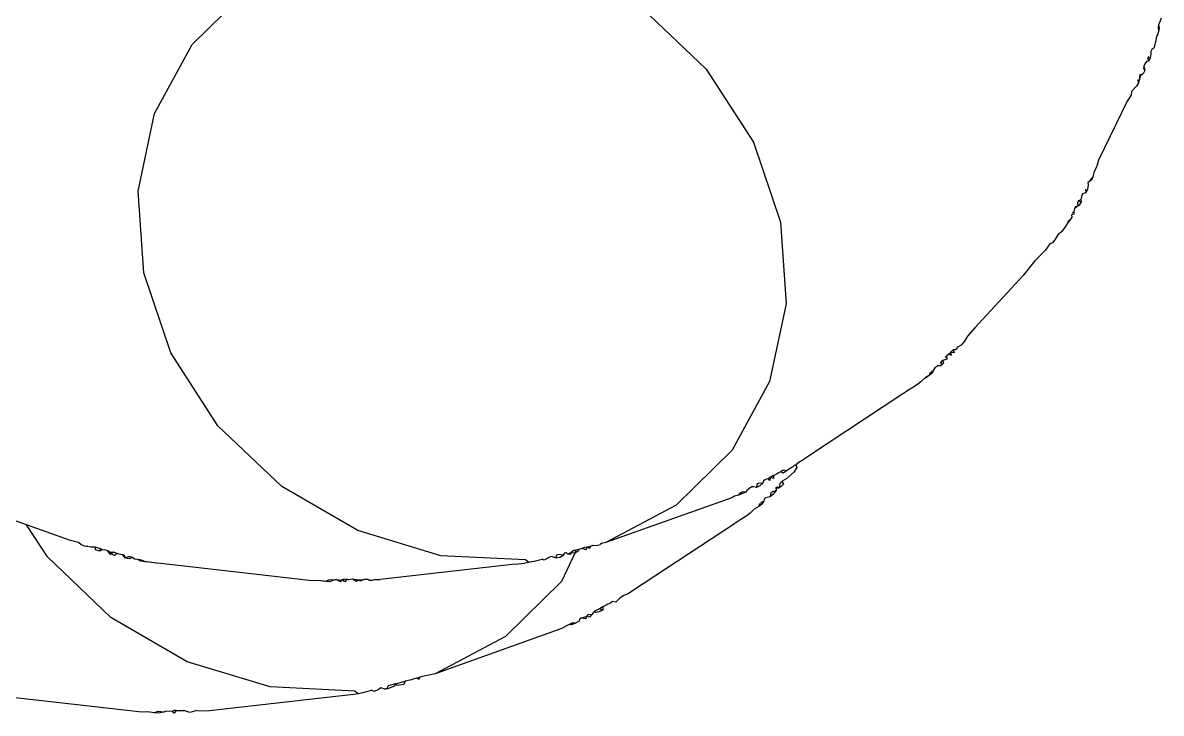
# Model space of a CAD drawing. Header units: inches. Extents: x 9636 to 21597, y -10243 to 557.
# Drawn here: x 14773.711 to 14774.762, y -8281.212 to -8280.575 of the extents above; entities that cross this region are included whole.
import ezdxf

# ---------------------------------------------------------------- set-up
doc = ezdxf.new("R2010")
doc.units = ezdxf.units.IN
doc.header["$MEASUREMENT"] = 0
doc.layers.add('Edges', color=7, linetype='Continuous')

# ---------------------------------------------------------------- blocks, each defined once
blk = doc.blocks.new('FF')
at = {"layer": 'Edges', "color": 252, "true_color": 0x939598}
for p, q in [((14773.8673, -8280.5949), (14773.9189, -8280.5442)), ((14774.2832, -8280.5617), (14774.3421, -8280.6177)), ((14774.7605, -8280.5753), (14774.7596, -8280.5766)), ((14774.7623, -8280.5705), (14774.7605, -8280.5753)), ((14774.7589, -8280.586), (14774.7576, -8280.5888)), ((14774.7589, -8280.586), (14774.7578, -8280.5872)), ((14774.7597, -8280.5828), (14774.7589, -8280.586)), ((14774.7596, -8280.5766), (14774.7593, -8280.5788)), ((14774.7593, -8280.5788), (14774.7597, -8280.5828)), ((14774.7596, -8280.5766), (14774.7605, -8280.5796)), ((14774.7605, -8280.5796), (14774.7597, -8280.5828)), ((14773.8326, -8280.6584), (14773.8673, -8280.5949)), ((14774.7563, -8280.595), (14774.7553, -8280.5982)), ((14774.7566, -8280.5933), (14774.7563, -8280.595)), ((14774.7573, -8280.5918), (14774.7566, -8280.5933)), ((14774.7576, -8280.5888), (14774.7573, -8280.5918)), ((14774.7505, -8280.6059), (14774.7497, -8280.6076)), ((14774.7521, -8280.607), (14774.7497, -8280.6076)), ((14774.7521, -8280.607), (14774.7508, -8280.6101)), ((14774.7528, -8280.6033), (14774.7521, -8280.607)), ((14774.7536, -8280.5995), (14774.7528, -8280.6012)), ((14774.7528, -8280.6012), (14774.7528, -8280.6033)), ((14774.7553, -8280.5982), (14774.7536, -8280.5995)), ((14774.3421, -8280.6177), (14774.3856, -8280.6849)), ((14774.7462, -8280.6148), (14774.7458, -8280.6168)), ((14774.7458, -8280.6168), (14774.747, -8280.6187)), ((14774.7472, -8280.6127), (14774.7462, -8280.6148)), ((14774.7462, -8280.6148), (14774.747, -8280.6187)), ((14774.7488, -8280.6105), (14774.7472, -8280.6127)), ((14774.7508, -8280.6101), (14774.7488, -8280.6105)), ((14774.7497, -8280.6076), (14774.7508, -8280.6101)), ((14774.7403, -8280.6272), (14774.7412, -8280.6303)), ((14774.742, -8280.6279), (14774.7412, -8280.6303)), ((14774.7426, -8280.6223), (14774.742, -8280.6279)), ((14774.743, -8280.6236), (14774.742, -8280.6279)), ((14774.7456, -8280.6218), (14774.743, -8280.6236)), ((14774.747, -8280.6187), (14774.7456, -8280.6218)), ((14774.7349, -8280.6382), (14774.7346, -8280.6415)), ((14774.7395, -8280.6332), (14774.7349, -8280.6382)), ((14774.7412, -8280.6303), (14774.7395, -8280.6332)), ((14774.7308, -8280.6473), (14774.7044, -8280.7017)), ((14774.7327, -8280.6444), (14774.7308, -8280.6473)), ((14774.7346, -8280.6415), (14774.7327, -8280.6444)), ((14773.8174, -8280.7303), (14773.8326, -8280.6584)), ((14774.3856, -8280.6849), (14774.4107, -8280.7588)), ((14774.7044, -8280.7017), (14774.7034, -8280.7049)), ((14774.7002, -8280.712), (14774.6992, -8280.7169)), ((14774.7024, -8280.7081), (14774.7002, -8280.712)), ((14774.7034, -8280.7049), (14774.7024, -8280.7081)), ((14774.6979, -8280.7201), (14774.6944, -8280.7222)), ((14774.6944, -8280.7222), (14774.6947, -8280.7243)), ((14774.6992, -8280.7169), (14774.6962, -8280.7203)), ((14774.6992, -8280.7169), (14774.6979, -8280.7201)), ((14773.8225, -8280.8058), (14773.8174, -8280.7303)), ((14774.6897, -8280.7327), (14774.6885, -8280.7351)), ((14774.6926, -8280.7318), (14774.6897, -8280.7327)), ((14774.6923, -8280.7283), (14774.6926, -8280.7318)), ((14774.6941, -8280.7287), (14774.6926, -8280.7318)), ((14774.6947, -8280.7243), (14774.6941, -8280.7287)), ((14774.6858, -8280.7392), (14774.685, -8280.7407)), ((14774.685, -8280.7407), (14774.6851, -8280.7442)), ((14774.6866, -8280.7432), (14774.6851, -8280.7442)), ((14774.688, -8280.7383), (14774.6858, -8280.7392)), ((14774.6858, -8280.7392), (14774.6883, -8280.7402)), ((14774.6883, -8280.7402), (14774.6866, -8280.7432)), ((14774.6885, -8280.7351), (14774.688, -8280.7383)), ((14774.688, -8280.7383), (14774.6883, -8280.7402)), ((14774.6798, -8280.7543), (14774.6779, -8280.7571)), ((14774.6817, -8280.7514), (14774.6793, -8280.7522)), ((14774.6793, -8280.7522), (14774.6798, -8280.7543)), ((14774.6817, -8280.7492), (14774.6801, -8280.7506)), ((14774.6822, -8280.7464), (14774.6817, -8280.7492)), ((14774.6817, -8280.7492), (14774.6817, -8280.7514)), ((14774.6851, -8280.7442), (14774.6822, -8280.7464)), ((14774.6851, -8280.7442), (14774.6829, -8280.7449)), ((14774.4107, -8280.7588), (14774.4159, -8280.8342)), ((14774.6723, -8280.765), (14774.6702, -8280.7678)), ((14774.6743, -8280.7622), (14774.6723, -8280.765)), ((14774.6756, -8280.7598), (14774.6743, -8280.7622)), ((14774.6779, -8280.7571), (14774.6756, -8280.7598)), ((14774.6764, -8280.7582), (14774.6756, -8280.7598)), ((14774.6779, -8280.7571), (14774.6764, -8280.7582)), ((14774.664, -8280.7753), (14774.6618, -8280.778)), ((14774.666, -8280.772), (14774.664, -8280.7753)), ((14774.666, -8280.772), (14774.6653, -8280.7733)), ((14774.6669, -8280.7705), (14774.666, -8280.772)), ((14774.6702, -8280.7678), (14774.6669, -8280.7705)), ((14774.6551, -8280.7852), (14774.6455, -8280.7947)), ((14774.6595, -8280.7789), (14774.6551, -8280.7852)), ((14774.6618, -8280.778), (14774.6595, -8280.7789)), ((14774.6455, -8280.7947), (14774.6347, -8280.8082)), ((14773.8476, -8280.8796), (14773.8225, -8280.8058)), ((14774.6347, -8280.8082), (14774.5902, -8280.8566)), ((14774.4159, -8280.8342), (14774.4006, -8280.9062)), ((14774.5902, -8280.8566), (14774.5833, -8280.8641)), ((14774.5805, -8280.8687), (14774.5776, -8280.8724)), ((14774.5833, -8280.8641), (14774.5805, -8280.8687)), ((14773.8911, -8280.9469), (14773.8476, -8280.8796)), ((14774.5663, -8280.8806), (14774.564, -8280.8828)), ((14774.5675, -8280.8793), (14774.5663, -8280.8806)), ((14774.5684, -8280.8822), (14774.5663, -8280.8806)), ((14774.57, -8280.8768), (14774.5675, -8280.8793)), ((14774.5687, -8280.8781), (14774.5675, -8280.8793)), ((14774.5709, -8280.8797), (14774.5675, -8280.8793)), ((14774.5675, -8280.8793), (14774.5684, -8280.8822)), ((14774.5722, -8280.8769), (14774.57, -8280.8768)), ((14774.57, -8280.8768), (14774.5709, -8280.8797)), ((14774.574, -8280.8744), (14774.5722, -8280.8769)), ((14774.5776, -8280.8724), (14774.574, -8280.8744)), ((14774.5593, -8280.8875), (14774.5581, -8280.8887)), ((14774.5593, -8280.8875), (14774.5587, -8280.8915)), ((14774.5613, -8280.8891), (14774.5587, -8280.8915)), ((14774.5605, -8280.8867), (14774.5593, -8280.8875)), ((14774.5642, -8280.8853), (14774.5605, -8280.8867)), ((14774.5605, -8280.8867), (14774.5613, -8280.8891)), ((14774.564, -8280.8828), (14774.5628, -8280.884)), ((14774.564, -8280.8828), (14774.5642, -8280.8853)), ((14774.5483, -8280.9003), (14774.5441, -8280.9027)), ((14774.5483, -8280.9003), (14774.5455, -8280.9025)), ((14774.5511, -8280.898), (14774.5483, -8280.9003)), ((14774.5486, -8280.8982), (14774.5483, -8280.9003)), ((14774.5511, -8280.898), (14774.5486, -8280.8982)), ((14774.5513, -8280.8964), (14774.5498, -8280.8969)), ((14774.5513, -8280.8964), (14774.5511, -8280.898)), ((14774.5533, -8280.8934), (14774.5513, -8280.8964)), ((14774.5559, -8280.8915), (14774.5533, -8280.8934)), ((14774.5559, -8280.8915), (14774.5546, -8280.8922)), ((14774.5587, -8280.8915), (14774.5559, -8280.8915)), ((14774.4006, -8280.9062), (14774.366, -8280.9696)), ((14774.5344, -8280.9106), (14774.5273, -8280.915)), ((14774.5374, -8280.9086), (14774.5344, -8280.9106)), ((14774.5355, -8280.9096), (14774.5344, -8280.9106)), ((14774.5403, -8280.9064), (14774.5374, -8280.9086)), ((14774.5428, -8280.9039), (14774.5403, -8280.9064)), ((14774.5455, -8280.9025), (14774.5428, -8280.9039)), ((14774.5228, -8280.9182), (14774.4365, -8280.975)), ((14774.5259, -8280.9163), (14774.5228, -8280.9182)), ((14774.5273, -8280.915), (14774.5259, -8280.9163)), ((14773.95, -8281.0029), (14773.8911, -8280.9469)), ((14774.366, -8280.9696), (14774.3143, -8281.0204)), ((14774.4365, -8280.975), (14774.4326, -8280.9778)), ((14774.4219, -8280.9848), (14774.4161, -8280.9887)), ((14774.4231, -8280.9839), (14774.4219, -8280.9848)), ((14774.4256, -8280.9854), (14774.4229, -8280.9899)), ((14774.4247, -8280.9831), (14774.4231, -8280.9839)), ((14774.4277, -8280.981), (14774.4247, -8280.9831)), ((14774.4247, -8280.9831), (14774.4256, -8280.9854)), ((14774.4306, -8280.9789), (14774.4277, -8280.981)), ((14774.4326, -8280.9778), (14774.4306, -8280.9789)), ((14774.3994, -8280.9955), (14774.3965, -8280.997)), ((14774.401, -8280.9946), (14774.3994, -8280.9955)), ((14774.4009, -8280.9976), (14774.3994, -8280.9955)), ((14774.401, -8280.9946), (14774.4009, -8280.9976)), ((14774.4042, -8280.9929), (14774.401, -8280.9946)), ((14774.4026, -8280.9937), (14774.401, -8280.9946)), ((14774.4041, -8280.9958), (14774.401, -8280.9946)), ((14774.4042, -8280.9929), (14774.4041, -8280.9958)), ((14774.4072, -8280.9915), (14774.4042, -8280.9929)), ((14774.4088, -8280.9905), (14774.4072, -8280.9915)), ((14774.4111, -8280.9895), (14774.4088, -8280.9905)), ((14774.4132, -8280.9881), (14774.4111, -8280.9895)), ((14774.413, -8280.9907), (14774.4111, -8280.9895)), ((14774.4164, -8280.9957), (14774.4123, -8280.9981)), ((14774.4161, -8280.9887), (14774.413, -8280.9907)), ((14774.4161, -8280.9887), (14774.4132, -8280.9881)), ((14774.4229, -8280.9899), (14774.4164, -8280.9957)), ((14774.0202, -8281.0438), (14773.95, -8281.0029)), ((14774.3796, -8281.0066), (14774.3788, -8281.0082)), ((14774.3825, -8281.0044), (14774.3796, -8281.0066)), ((14774.3842, -8281.0035), (14774.3825, -8281.0044)), ((14774.3857, -8281.0032), (14774.3842, -8281.0035)), ((14774.3884, -8281.0039), (14774.3857, -8281.0032)), ((14774.3887, -8281.0011), (14774.3884, -8281.0039)), ((14774.3917, -8281.0023), (14774.3884, -8281.0039)), ((14774.3903, -8281.0002), (14774.3887, -8281.0011)), ((14774.3942, -8281.0001), (14774.3903, -8281.0002)), ((14774.3942, -8281.0001), (14774.3917, -8281.0023)), ((14774.3949, -8280.9978), (14774.3942, -8281.0001)), ((14774.3965, -8280.997), (14774.3949, -8280.9978)), ((14774.4066, -8281.0066), (14774.4017, -8281.0087)), ((14774.4066, -8281.0066), (14774.4037, -8281.0103)), ((14774.4095, -8281.0038), (14774.4064, -8281.004)), ((14774.4064, -8281.004), (14774.4066, -8281.0066)), ((14774.4081, -8281.0048), (14774.4064, -8281.004)), ((14774.4108, -8281.0034), (14774.4081, -8281.0048)), ((14774.4099, -8281.0006), (14774.4095, -8281.0038)), ((14774.4111, -8280.9993), (14774.4099, -8281.0006)), ((14774.4133, -8281.0009), (14774.4108, -8281.0034)), ((14774.4123, -8280.9981), (14774.4111, -8280.9993)), ((14774.4123, -8280.9981), (14774.4133, -8281.0009)), ((14773.7142, -8281.0383), (14773.6539, -8281.0172)), ((14774.3656, -8281.0134), (14774.2492, -8281.0548)), ((14774.3683, -8281.0119), (14774.3656, -8281.0134)), ((14774.3719, -8281.011), (14774.3683, -8281.0119)), ((14774.3732, -8281.0093), (14774.3719, -8281.011)), ((14774.3754, -8281.0096), (14774.3719, -8281.011)), ((14774.3755, -8281.0081), (14774.3732, -8281.0093)), ((14774.3788, -8281.0082), (14774.3754, -8281.0096)), ((14774.3788, -8281.0082), (14774.3755, -8281.0081)), ((14774.3952, -8281.0166), (14774.3922, -8281.0181)), ((14774.3952, -8281.0166), (14774.3935, -8281.0193)), ((14774.3957, -8281.0147), (14774.3952, -8281.0166)), ((14774.3969, -8281.0134), (14774.3957, -8281.0147)), ((14774.4011, -8281.0127), (14774.3969, -8281.0134)), ((14774.4017, -8281.0087), (14774.4011, -8281.0127)), ((14774.4037, -8281.0103), (14774.4011, -8281.0127)), ((14774.3143, -8281.0204), (14774.2492, -8281.0548)), ((14774.3827, -8281.0277), (14774.3797, -8281.0298)), ((14774.3864, -8281.0239), (14774.3827, -8281.0277)), ((14774.3907, -8281.0215), (14774.3864, -8281.0239)), ((14774.3935, -8281.0193), (14774.3907, -8281.0215)), ((14774.3909, -8281.0194), (14774.3907, -8281.0215)), ((14774.3935, -8281.0193), (14774.3909, -8281.0194)), ((14773.7335, -8281.0681), (14773.7142, -8281.0383)), ((14773.7549, -8281.0528), (14773.7142, -8281.0383)), ((14774.3682, -8281.0375), (14774.273, -8281.1001)), ((14774.3696, -8281.0363), (14774.3682, -8281.0375)), ((14774.3797, -8281.0298), (14774.3696, -8281.0363)), ((14774.097, -8281.067), (14774.0202, -8281.0438)), ((14773.7622, -8281.0548), (14773.7549, -8281.0528)), ((14773.7646, -8281.0568), (14773.7622, -8281.0548)), ((14773.7681, -8281.0581), (14773.7646, -8281.0568)), ((14773.7696, -8281.0584), (14773.7681, -8281.0581)), ((14773.771, -8281.0583), (14773.7696, -8281.0584)), ((14773.7738, -8281.059), (14773.771, -8281.0583)), ((14773.7779, -8281.0592), (14773.7738, -8281.059)), ((14773.7825, -8281.0605), (14773.7779, -8281.0592)), ((14773.7781, -8281.0616), (14773.7779, -8281.0592)), ((14774.2297, -8281.0595), (14774.2275, -8281.0602)), ((14774.2323, -8281.059), (14774.2297, -8281.0595)), ((14774.2307, -8281.0614), (14774.2323, -8281.059)), ((14774.2323, -8281.059), (14774.2352, -8281.058)), ((14774.2342, -8281.0602), (14774.2323, -8281.059)), ((14774.2352, -8281.058), (14774.2342, -8281.0602)), ((14774.2352, -8281.058), (14774.2376, -8281.0573)), ((14774.2376, -8281.0573), (14774.2405, -8281.0574)), ((14774.2405, -8281.0574), (14774.2441, -8281.0565)), ((14774.2454, -8281.0557), (14774.2441, -8281.0565)), ((14774.2492, -8281.0548), (14774.2454, -8281.0557)), ((14773.7923, -8281.1241), (14773.7335, -8281.0681)), ((14773.7817, -8281.0627), (14773.7781, -8281.0616)), ((14773.7825, -8281.0605), (14773.7817, -8281.0627)), ((14773.7841, -8281.0614), (14773.7817, -8281.0627)), ((14773.7841, -8281.0614), (14773.7825, -8281.0605)), ((14773.7876, -8281.0619), (14773.7841, -8281.0614)), ((14773.7894, -8281.0624), (14773.7876, -8281.0619)), ((14773.7916, -8281.0641), (14773.7894, -8281.0624)), ((14773.7918, -8281.0657), (14773.7894, -8281.0624)), ((14773.7945, -8281.0638), (14773.7916, -8281.0641)), ((14773.7933, -8281.0659), (14773.7916, -8281.0641)), ((14773.7945, -8281.0638), (14773.7918, -8281.0657)), ((14773.7955, -8281.0667), (14773.7933, -8281.0659)), ((14773.7981, -8281.0648), (14773.7945, -8281.0638)), ((14773.7963, -8281.0643), (14773.7945, -8281.0638)), ((14773.7981, -8281.0648), (14773.7955, -8281.0667)), ((14773.7994, -8281.0655), (14773.7981, -8281.0648)), ((14773.8032, -8281.0662), (14773.7994, -8281.0655)), ((14773.805, -8281.0667), (14773.8032, -8281.0662)), ((14773.8058, -8281.0691), (14773.8032, -8281.0662)), ((14773.8058, -8281.0691), (14773.805, -8281.0667)), ((14773.8082, -8281.0679), (14773.8058, -8281.0691)), ((14773.8095, -8281.0699), (14773.8058, -8281.0691)), ((14773.81, -8281.0681), (14773.8082, -8281.0679)), ((14773.8119, -8281.0686), (14773.8095, -8281.0699)), ((14773.8119, -8281.0686), (14773.81, -8281.0681)), ((14773.8143, -8281.0701), (14773.8119, -8281.0686)), ((14773.8167, -8281.0704), (14773.8143, -8281.0701)), ((14774.1751, -8281.0708), (14774.097, -8281.067)), ((14774.182, -8281.0723), (14774.1906, -8281.07)), ((14774.1925, -8281.0711), (14774.1906, -8281.07)), ((14774.1972, -8281.0682), (14774.1925, -8281.0711)), ((14774.199, -8281.0677), (14774.1972, -8281.0682)), ((14774.2029, -8281.069), (14774.199, -8281.0677)), ((14774.2041, -8281.0663), (14774.2029, -8281.069)), ((14774.2029, -8281.069), (14774.2067, -8281.0682)), ((14774.2059, -8281.0659), (14774.2041, -8281.0663)), ((14774.21, -8281.0665), (14774.2059, -8281.0659)), ((14774.2067, -8281.0682), (14774.21, -8281.0665)), ((14774.2206, -8281.0645), (14774.2083, -8281.0909)), ((14774.211, -8281.0645), (14774.21, -8281.0665)), ((14774.2128, -8281.064), (14774.211, -8281.0645)), ((14774.2142, -8281.0655), (14774.2128, -8281.064)), ((14774.2173, -8281.0639), (14774.2142, -8281.0655)), ((14774.2169, -8281.0655), (14774.2142, -8281.0655)), ((14774.2173, -8281.0639), (14774.2169, -8281.0655)), ((14774.2197, -8281.0621), (14774.2173, -8281.0639)), ((14774.2206, -8281.0645), (14774.2173, -8281.0639)), ((14774.2215, -8281.0617), (14774.2197, -8281.0621)), ((14774.2215, -8281.0617), (14774.2206, -8281.0645)), ((14774.2237, -8281.0627), (14774.2206, -8281.0645)), ((14774.2245, -8281.0613), (14774.2215, -8281.0617)), ((14774.2245, -8281.0613), (14774.2237, -8281.0627)), ((14774.2275, -8281.0602), (14774.2245, -8281.0613)), ((14774.2307, -8281.0614), (14774.2275, -8281.0602)), ((14773.8191, -8281.0707), (14773.8167, -8281.0704)), ((14773.82, -8281.0719), (14773.8167, -8281.0704)), ((14773.8213, -8281.0713), (14773.8191, -8281.0707)), ((14773.8238, -8281.0725), (14773.82, -8281.0719)), ((14773.8238, -8281.0725), (14773.8213, -8281.0713)), ((14773.8276, -8281.073), (14773.8238, -8281.0725)), ((14773.8258, -8281.0725), (14773.8238, -8281.0725)), ((14773.8276, -8281.073), (14773.8258, -8281.0725)), ((14773.8344, -8281.0739), (14773.8276, -8281.073)), ((14773.8382, -8281.0743), (14773.8344, -8281.0739)), ((14773.9592, -8281.088), (14773.8382, -8281.0743)), ((14774.1657, -8281.0747), (14774.041, -8281.0889)), ((14774.1657, -8281.0747), (14774.1744, -8281.0738)), ((14774.1782, -8281.0733), (14774.1744, -8281.0738)), ((14774.1782, -8281.0733), (14774.1751, -8281.0708)), ((14774.182, -8281.0723), (14774.1782, -8281.0733)), ((14774.182, -8281.0723), (14774.1805, -8281.0727)), ((14773.9647, -8281.0885), (14773.9592, -8281.088)), ((14773.9753, -8281.0898), (14773.9647, -8281.0885)), ((14773.9792, -8281.0902), (14773.9753, -8281.0898)), ((14773.9839, -8281.0899), (14773.9792, -8281.0902)), ((14773.9898, -8281.0909), (14773.9839, -8281.0899)), ((14773.9912, -8281.0908), (14773.9839, -8281.0899)), ((14773.9932, -8281.0895), (14773.9898, -8281.0909)), ((14773.9932, -8281.0895), (14773.9912, -8281.0908)), ((14773.9937, -8281.091), (14773.9912, -8281.0908)), ((14773.9991, -8281.0892), (14773.9932, -8281.0895)), ((14773.9991, -8281.0892), (14773.9937, -8281.091)), ((14774.001, -8281.0891), (14773.9991, -8281.0892)), ((14774.0044, -8281.0912), (14774.001, -8281.0891)), ((14774.0044, -8281.0897), (14774.001, -8281.0891)), ((14774.0063, -8281.0889), (14774.0044, -8281.0912)), ((14774.0063, -8281.0889), (14774.0044, -8281.0897)), ((14774.0101, -8281.0887), (14774.0063, -8281.0889)), ((14774.0082, -8281.0912), (14774.0063, -8281.0889)), ((14774.0101, -8281.0887), (14774.0082, -8281.0912)), ((14774.0101, -8281.0887), (14774.0082, -8281.0888)), ((14774.0116, -8281.0891), (14774.0101, -8281.0887)), ((14774.0154, -8281.0887), (14774.0116, -8281.0891)), ((14774.0189, -8281.0908), (14774.0154, -8281.0887)), ((14774.0173, -8281.0888), (14774.0154, -8281.0887)), ((14774.021, -8281.0894), (14774.0173, -8281.0888)), ((14774.021, -8281.0894), (14774.0189, -8281.0908)), ((14774.0228, -8281.0906), (14774.021, -8281.0894)), ((14774.0238, -8281.0894), (14774.021, -8281.0894)), ((14774.0259, -8281.0888), (14774.0228, -8281.0906)), ((14774.0259, -8281.0888), (14774.0238, -8281.0894)), ((14774.0294, -8281.0888), (14774.0259, -8281.0888)), ((14774.0312, -8281.0897), (14774.0294, -8281.0888)), ((14774.0334, -8281.0897), (14774.0312, -8281.0897)), ((14774.0367, -8281.0888), (14774.0334, -8281.0897)), ((14774.0367, -8281.0888), (14774.041, -8281.0889)), ((14774.2083, -8281.0909), (14774.1567, -8281.1416)), ((14774.273, -8281.1001), (14774.27, -8281.1023)), ((14774.2511, -8281.1117), (14774.2496, -8281.1127)), ((14774.2535, -8281.1107), (14774.2511, -8281.1117)), ((14774.2555, -8281.1094), (14774.2535, -8281.1107)), ((14774.2585, -8281.11), (14774.2555, -8281.1094)), ((14774.2627, -8281.106), (14774.2585, -8281.11)), ((14774.266, -8281.1038), (14774.2627, -8281.106)), ((14774.27, -8281.1023), (14774.266, -8281.1038)), ((14774.2327, -8281.1215), (14774.2316, -8281.1231)), ((14774.2365, -8281.1213), (14774.2327, -8281.1215)), ((14774.2365, -8281.1213), (14774.2341, -8281.1236)), ((14774.2388, -8281.1182), (14774.2365, -8281.1213)), ((14774.2434, -8281.1159), (14774.2388, -8281.1182)), ((14774.2402, -8281.1195), (14774.2388, -8281.1182)), ((14774.2433, -8281.1188), (14774.2402, -8281.1195)), ((14774.2465, -8281.1171), (14774.2433, -8281.1188)), ((14774.245, -8281.115), (14774.2434, -8281.1159)), ((14774.2465, -8281.1171), (14774.2434, -8281.1159)), ((14774.2466, -8281.1141), (14774.245, -8281.115)), ((14774.2466, -8281.1141), (14774.2465, -8281.1171)), ((14774.2496, -8281.1127), (14774.2466, -8281.1141)), ((14773.8626, -8281.1651), (14773.7923, -8281.1241)), ((14774.2155, -8281.1306), (14774.2079, -8281.1346)), ((14774.2179, -8281.1293), (14774.2155, -8281.1306)), ((14774.2177, -8281.1308), (14774.2155, -8281.1306)), ((14774.2212, -8281.1294), (14774.2177, -8281.1308)), ((14774.2212, -8281.1294), (14774.2179, -8281.1293)), ((14774.2247, -8281.1273), (14774.2212, -8281.1294)), ((14774.2249, -8281.1256), (14774.2247, -8281.1273)), ((14774.2265, -8281.1247), (14774.2249, -8281.1256)), ((14774.2298, -8281.1238), (14774.2265, -8281.1247)), ((14774.2307, -8281.1252), (14774.2265, -8281.1247)), ((14774.2316, -8281.1231), (14774.2298, -8281.1238)), ((14774.2316, -8281.1231), (14774.2307, -8281.1252)), ((14774.2341, -8281.1236), (14774.2316, -8281.1231)), ((14774.2079, -8281.1346), (14774.0916, -8281.1761)), ((14774.1567, -8281.1416), (14774.0916, -8281.1761)), ((14773.9393, -8281.1882), (14773.8626, -8281.1651)), ((14774.0552, -8281.1852), (14774.0483, -8281.1871)), ((14774.0543, -8281.187), (14774.0552, -8281.1852)), ((14774.0552, -8281.1852), (14774.0639, -8281.1829)), ((14774.0566, -8281.1867), (14774.0552, -8281.1852)), ((14774.0629, -8281.1858), (14774.0566, -8281.1867)), ((14774.0639, -8281.1829), (14774.0629, -8281.1858)), ((14774.0699, -8281.1815), (14774.0639, -8281.1829)), ((14774.0721, -8281.1807), (14774.0699, -8281.1815)), ((14774.0747, -8281.1802), (14774.0721, -8281.1807)), ((14774.0747, -8281.1802), (14774.0776, -8281.1792)), ((14774.0766, -8281.1814), (14774.0747, -8281.1802)), ((14774.0776, -8281.1792), (14774.0766, -8281.1814)), ((14774.08, -8281.1786), (14774.0776, -8281.1792)), ((14774.0916, -8281.1761), (14774.08, -8281.1786)), ((14773.8071, -8281.2098), (14773.6806, -8281.1955)), ((14774.0175, -8281.192), (14773.9393, -8281.1882)), ((14774.0167, -8281.195), (14774.0027, -8281.1966)), ((14774.0205, -8281.1946), (14774.0167, -8281.195)), ((14774.0205, -8281.1946), (14774.0175, -8281.192)), ((14774.0244, -8281.1935), (14774.0205, -8281.1946)), ((14774.0244, -8281.1935), (14774.0229, -8281.1939)), ((14774.0244, -8281.1935), (14774.0329, -8281.1912)), ((14774.0349, -8281.1923), (14774.0329, -8281.1912)), ((14774.0392, -8281.1909), (14774.0349, -8281.1923)), ((14774.0414, -8281.1889), (14774.0392, -8281.1909)), ((14774.0453, -8281.1902), (14774.0414, -8281.1889)), ((14774.0453, -8281.1902), (14774.049, -8281.1894)), ((14774.047, -8281.1896), (14774.0453, -8281.1902)), ((14774.0483, -8281.1871), (14774.047, -8281.1896)), ((14774.049, -8281.1894), (14774.0543, -8281.187)), ((14774.0027, -8281.1966), (14773.8834, -8281.2101)), ((14773.8177, -8281.211), (14773.8071, -8281.2098)), ((14773.8215, -8281.2114), (14773.8177, -8281.211)), ((14773.8263, -8281.2112), (14773.8215, -8281.2114)), ((14773.8322, -8281.2121), (14773.8263, -8281.2112)), ((14773.8356, -8281.2107), (14773.8322, -8281.2121)), ((14773.836, -8281.2123), (14773.8322, -8281.2121)), ((14773.8412, -8281.2114), (14773.8356, -8281.2107)), ((14773.8412, -8281.2114), (14773.836, -8281.2123)), ((14773.8433, -8281.2104), (14773.8412, -8281.2114)), ((14773.8487, -8281.2107), (14773.8433, -8281.2104)), ((14773.8505, -8281.21), (14773.8487, -8281.2107)), ((14773.8506, -8281.2124), (14773.8487, -8281.2107)), ((14773.8524, -8281.21), (14773.8505, -8281.21)), ((14773.8524, -8281.21), (14773.8506, -8281.2124)), ((14773.8524, -8281.21), (14773.8597, -8281.21)), ((14773.8651, -8281.2119), (14773.8597, -8281.21)), ((14773.8717, -8281.21), (14773.8651, -8281.2119)), ((14773.8717, -8281.21), (14773.8834, -8281.2101))]:
    blk.add_line(p, q, dxfattribs=at)

msp = doc.modelspace()

# ---------------------------------------------------------------- block references
at = {"color": 18, "true_color": 0x000000}
msp.add_blockref('FF', (0, 0), dxfattribs=at)

doc.saveas('drawing.dxf')
